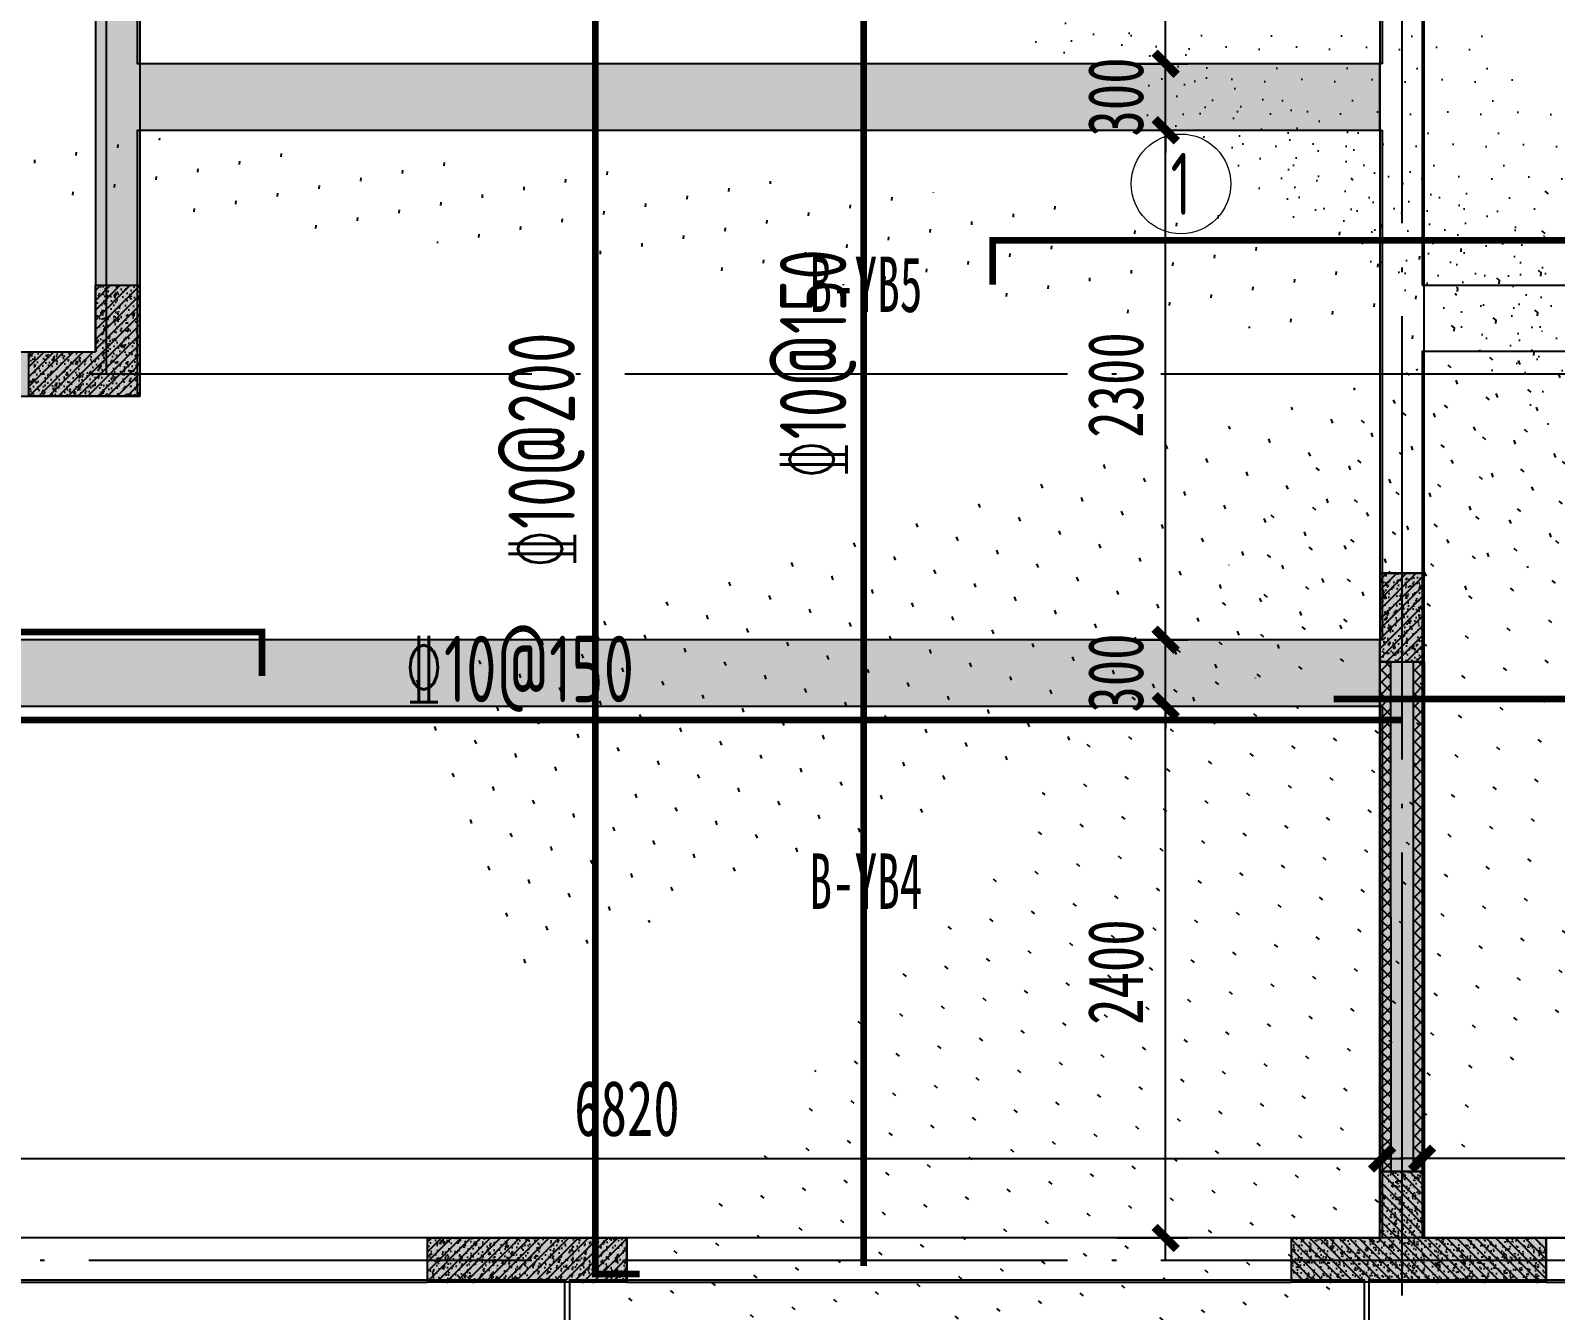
# Model space of a CAD drawing. Extents: x -3200779283 to -8106663, y 659664 to 1123462.
# Drawn here: x -8159444 to -8152558, y 1005611 to 1011388 of the extents above; entities that cross this region are included whole.
import ezdxf
from ezdxf.enums import TextEntityAlignment as Align

# ---------------------------------------------------------------- set-up
doc = ezdxf.new("R2010")
doc.units = 0
doc.header["$LTSCALE"] = 1000
doc.header["$MEASUREMENT"] = 0
for name, pattern in [('120-墙体$0$CONTINOUS', [0]), ('125-核心筒-标准层$0$CONTINOUS', [0]), ('3#-轴线$0$DOTE', [2.4200000000000004, 2, -0.2, 0.02, -0.2]), ('3#4#5#$0$DASH', [0.35, 0.25, -0.1]), ('DASH', [0.35, 0.25, -0.1])]:
    doc.linetypes.add(name, pattern=pattern)
doc.layers.get('Defpoints').update_dxf_attribs({"color": 30, "linetype": 'DASH'})
for name, color, linetype in [('120-墙体$0$S-WALL', 40, 'Continuous'), ('120-墙体$0$S-WALL-BEAM', 120, 'Continuous'), ('120-墙体$0$S-WALL-COLU', 252, '120-墙体$0$CONTINOUS'), ('120-墙体$0$S-WALL-COLU-HATC', 16, 'Continuous'), ('120-墙体$0$S-WALL-HATC', 253, 'Continuous'), ('125-核心筒-标准层$0$S-WALL', 40, 'Continuous'), ('125-核心筒-标准层$0$S-WALL-COLU', 252, '125-核心筒-标准层$0$CONTINOUS'), ('125-核心筒-标准层$0$S-WALL-COLU-HATC', 16, 'Continuous'), ('125-核心筒-标准层$0$S-WALL-HATC', 253, 'Continuous'), ('3#-轴线$0$A-ANNO-DOTE', 10, '3#-轴线$0$DOTE'), ('3#4#5#$0$PC-SLAB', 6, '3#4#5#$0$DASH'), ('3#4#5#$0$S-ANNO-TEXT', 7, 'Continuous'), ('3#4#5#$0$S-DIMS-SLAB', 120, 'Continuous'), ('3#4#5#$0$S-PC-FQ-WYQ', 4, 'Continuous'), ('3#4#5#$0$S-PC-SLAB', 6, 'Continuous'), ('3#4#5#$0$S-WALL-HATC', 253, 'Continuous'), ('S-ANNO-TEXT', 7, 'Continuous'), ('S-REIN', 1, 'Continuous'), ('S-REIN-TEXT', 7, 'Continuous')]:
    doc.layers.add(name, color=color, linetype=linetype)
doc.layers.add('提资不打印', color=2, linetype='Continuous', plot=False)
doc.styles.add('3#4#5#$0$外部参照 1$0$宋体', font='', dxfattribs={"width": 0.8})
doc.styles.add('3#4#5#$0$楷体', font='', dxfattribs={"width": 0.7})
doc.styles.add('FromPkpm', font='Pkpmeng', dxfattribs={"width": 0.7, "bigfont": 'Pkpmchn'})
doc.styles.get('3#4#5#$0$外部参照 1$0$宋体').set_extended_font_data('SimSun')
doc.styles.get('3#4#5#$0$楷体').set_extended_font_data('KaiTi_GB2312')
doc.dimstyles.new('3#4#5#$0$TSSD_100_100', dxfattribs={"dimtxt": 250, "dimasz": 100, "dimexe": 100, "dimexo": 250, "dimgap": 100, "dimtad": 1, "dimdec": 0, "dimzin": 0, "dimdsep": 46, "dimtxsty": '3#4#5#$0$楷体', "dimblk": '3#4#5#$0$_ArchTick', "dimcen": 0, "dimdle": 100, "dimclrt": 7, "dimadec": 0, "dimazin": 0, "dimtfac": 1, "dimtdec": 0, "dimtix": 1, "dimtmove": 2, "dimatfit": 3, "dimfxl": 1, "dimtolj": 1, "dimtzin": 0, "dimarcsym": 0})

# ---------------------------------------------------------------- blocks, each defined once
blk = doc.blocks.new('jf')
at = {"layer": 'S-REIN', "const_width": 30}
for points in [[(-8153971.535953266, 1005775.647708604), (-8154171.535953266, 1005775.647830674), (-8154171.535464984, 1016983.108613819), (-8153971.535464984, 1016983.108491749)], [(-8152376.860307201, 1010240.760034348), (-8152376.860307201, 1010440.760034348), (-8148676.860307201, 1010440.760034348), (-8148676.860307201, 1010240.760034348)], [(-8159376.728471263, 1008473.854238663), (-8159376.728471263, 1008673.854238663), (-8155676.728471263, 1008673.854238663), (-8155676.728471263, 1008473.854238663)]]:
    blk.add_lwpolyline(points, dxfattribs=at)
at = {"layer": 'S-REIN-TEXT', "lineweight": 18}
blk.add_circle((-8151526.860307201, 1010695.760034348), 225, dxfattribs=at)
at = {"layer": '提资不打印', "color": 2, "const_width": 30}
for points in [[(-8152959.786976065, 1005811.667658771), (-8152959.787464347, 1013738.00232679)], [(-8150836.834462452, 1008371.251838509), (-8145488.496433547, 1008371.251838509)], [(-8157526.778275951, 1008276.374397103), (-8150526.860307201, 1008276.374397103)]]:
    blk.add_lwpolyline(points, dxfattribs=at)
at = {"layer": 'S-REIN-TEXT', "lineweight": 18, "style": 'FromPkpm', "width": 0.7}
blk.add_text('1', height=280, dxfattribs=at).set_placement((-8151526.860307201, 1010695.760034348), align=Align.MIDDLE_CENTER)
at = {"layer": 'S-REIN-TEXT', "lineweight": 25, "style": 'FromPkpm', "width": 0.7}
blk.add_text('%%13210@200', height=300, rotation=450, dxfattribs=at).set_placement((-8154263.540067577, 1008958.024615812))
at = {"layer": '提资不打印', "lineweight": 25, "style": 'FromPkpm', "width": 0.7}
blk.add_text('%%13210@150', height=300, rotation=90, dxfattribs=at).set_placement((-8153037.55878543, 1009362.331518417))
blk.add_text('%%13210@150', height=300, dxfattribs=at).set_placement((-8155034.919641042, 1008356.333625618))
blk = doc.blocks.new('3#4#5#$0$B-YNQ5')
at = {"layer": '3#4#5#$0$S-PC-FQ-WYQ'}
h = blk.add_hatch(dxfattribs=at)
h.set_pattern_fill('ANSI37', color=256, scale=12, angle=90)
h.set_pattern_definition([(135, (-700179.3753933299, 889530.4557070036), (-26.94076836320746, -26.94076836320745), []), (225, (-700179.3753933299, 889530.4557070036), (26.94076836320745, -26.94076836320746), [])])
h.paths.add_polyline_path([(161623.2727779609, 374629.0427384769), (161673.2727779609, 374629.0427384769), (161673.0345778133, 376929.1323038201), (161623.0345778133, 376929.1323038201)])
h = blk.add_hatch(dxfattribs=at)
h.set_pattern_fill('ANSI37', color=256, scale=12, angle=90)
h.set_pattern_definition([(135, (-700029.3753961069, 889530.455707011), (-26.94076836320746, -26.94076836320745), []), (225, (-700029.3753961069, 889530.455707011), (26.94076836320745, -26.94076836320746), [])])
h.paths.add_polyline_path([(161773.2727751837, 374629.0427384845), (161823.2727751837, 374629.0427384845), (161823.0345750361, 376929.1323038276), (161773.0345750361, 376929.1323038276)])
for points in [[(161623.2727779609, 374629.0427384769), (161673.2727779609, 374629.0427384769), (161673.0345778133, 376929.1323038201), (161623.0345778133, 376929.1323038201)], [(161623.0345775274, 376929.1323038201), (161823.034577871, 376929.1323038201), (161823.2727780187, 374629.0427384845), (161623.272777675, 374629.0427384845)], [(161773.2727751837, 374629.0427384845), (161823.2727751837, 374629.0427384845), (161823.0345750361, 376929.1323038276), (161773.0345750361, 376929.1323038276)]]:
    blk.add_lwpolyline(points, close=True, dxfattribs=at)
blk = doc.blocks.new('3#4#5#$0$A$C53EF3948')
at = {"layer": '3#4#5#$0$S-PC-FQ-WYQ'}
blk.add_blockref('3#4#5#$0$B-YNQ5', (-144173.1530942894, -385429.260512662), dxfattribs=at)
blk = doc.blocks.new('3#4#5#$0$ban3')
at = {"layer": '3#4#5#$0$S-WALL-HATC', "ltscale": 100}
h = blk.add_hatch(dxfattribs=at)
h.set_pattern_fill('AR-CONC', color=256, scale=25, angle=-270.0000000000001, style=0)
h.set_pattern_definition([(139.9999999999999, (-37341055835.11649, -2020434459.278713), (15.6880337456489, 179.3150456501884), [18.75, -206.25]), (84.99999999999994, (-37341055835.11649, -2020434459.278713), (-188.048033425003, -34.68783340324987), [15, -165]), (190.4513999999999, (-37341055833.80915, -2020434444.335793), (-172.3598855152383, 144.6273454285055), [15.93504749999987, -175.2855279999978]), (136.1841999999999, (-37341055885.11649, -2020434459.278713), (41.37975358225471, 266.8102621564111), [28.125, -309.375]), (186.6356, (-37341055881.66816, -2020434437.044526), (-243.5294677251103, 233.665676387176), [23.902572, -262.92825]), (81.18419999999995, (-37341055885.11649, -2020434459.278713), (-243.529650231331, 233.665486283407), [22.5, -247.5]), (111, (-37341055872.61649, -2020434434.278713), (100.6547226663348, 149.2267630296154), [18.75, -206.25]), (55.99999999999998, (-37341055872.61649, -2020434434.278713), (-181.2875112617132, 60.82883298039556), [15, -165]), (161.4514, (-37341055864.22858, -2020434421.843154), (-80.63262417748795, 210.0556571453725), [15.9350475, -175.285528]), (127.5, (-37341055835.11649, -2020434459.278713), (-83.22346345782788, 3.039963829322726), [0, -162.9999999999978, 0, -167.4999999999978, 0, -165.6249999999978]), (97.49999999999993, (-37341055835.11649, -2020434459.278713), (-98.60292797059002, 65.76738436053722), [0, -95.5, 0, -159.25, 0, -63.125]), (57.49999999999993, (-37341055835.11649, -2020434515.028713), (5.638717933595033, 133.4556090431022), [0, -62.5, 0, -195, 0, -258.75]), (47.49999999999995, (-37341055835.11649, -2020434540.028713), (-25.02624558307933, 145.7965423355966), [0, -81.25, 0, -129.5, 0, -183.75])])
h.paths.add_polyline_path([(-214482.0009953861, 407075.0001829517), (-214482.0009953861, 407375.0001829517), (-220082.0008581768, 407375.0001829517), (-220082.0008581768, 407075.0001829517)])
h = blk.add_hatch(dxfattribs=at)
h.set_pattern_fill('AR-CONC', color=256, scale=25, angle=-270.0000000000001, style=0)
h.set_pattern_definition([(139.9999999999999, (-37341029879.8108, -2020435458.363382), (15.6880337456489, 179.3150456501884), [18.75, -206.25]), (84.99999999999994, (-37341029879.8108, -2020435458.363382), (-188.048033425003, -34.68783340324987), [15, -165]), (190.4513999999999, (-37341029878.50346, -2020435443.420462), (-172.3598855152383, 144.6273454285055), [15.93504749999987, -175.2855279999978]), (136.1841999999999, (-37341029929.8108, -2020435458.363382), (41.37975358225471, 266.8102621564111), [28.125, -309.375]), (186.6356, (-37341029926.36247, -2020435436.129196), (-243.5294677251103, 233.665676387176), [23.902572, -262.92825]), (81.18419999999995, (-37341029929.8108, -2020435458.363382), (-243.529650231331, 233.665486283407), [22.5, -247.5]), (111, (-37341029917.3108, -2020435433.363382), (100.6547226663348, 149.2267630296154), [18.75, -206.25]), (55.99999999999998, (-37341029917.3108, -2020435433.363382), (-181.2875112617132, 60.82883298039556), [15, -165]), (161.4514, (-37341029908.9229, -2020435420.927824), (-80.63262417748795, 210.0556571453725), [15.9350475, -175.285528]), (127.5, (-37341029879.8108, -2020435458.363382), (-83.22346345782788, 3.039963829322726), [0, -162.9999999999978, 0, -167.4999999999978, 0, -165.6249999999978]), (97.49999999999993, (-37341029879.8108, -2020435458.363382), (-98.60292797059002, 65.76738436053722), [0, -95.5, 0, -159.25, 0, -63.125]), (57.49999999999993, (-37341029879.8108, -2020435514.113382), (5.638717933595033, 133.4556090431022), [0, -62.5, 0, -195, 0, -258.75]), (47.49999999999995, (-37341029879.8108, -2020435539.113382), (-25.02624558307933, 145.7965423355966), [0, -81.25, 0, -129.5, 0, -183.75])])
h.paths.add_polyline_path([(-214282.0078049983, 406075.9155135542), (-214282.0078049983, 406375.9155135542), (-211032.0079422076, 406375.9155135542), (-211032.0079422076, 406075.9155135542)])
h = blk.add_hatch(dxfattribs=at)
h.set_pattern_fill('AR-CONC', color=256, scale=25, angle=-270.0000000000001, style=0)
h.set_pattern_definition([(139.9999999999999, (-37341055835.11649, -2020437159.278883), (15.6880337456489, 179.3150456501884), [18.75, -206.25]), (84.99999999999994, (-37341055835.11649, -2020437159.278883), (-188.048033425003, -34.68783340324987), [15, -165]), (190.4513999999999, (-37341055833.80915, -2020437144.335963), (-172.3598855152383, 144.6273454285055), [15.93504749999986, -175.2855279999978]), (136.1841999999999, (-37341055885.11649, -2020437159.278883), (41.37975358225471, 266.8102621564111), [28.125, -309.375]), (186.6356, (-37341055881.66816, -2020437137.044697), (-243.5294677251103, 233.665676387176), [23.902572, -262.92825]), (81.18419999999995, (-37341055885.11649, -2020437159.278883), (-243.529650231331, 233.665486283407), [22.5, -247.5]), (111, (-37341055872.61649, -2020437134.278883), (100.6547226663348, 149.2267630296154), [18.75, -206.25]), (55.99999999999998, (-37341055872.61649, -2020437134.278883), (-181.2875112617132, 60.82883298039556), [15, -165]), (161.4514, (-37341055864.22858, -2020437121.843325), (-80.63262417748795, 210.0556571453725), [15.9350475, -175.285528]), (127.5, (-37341055835.11649, -2020437159.278883), (-83.22346345782788, 3.039963829322726), [0, -162.9999999999978, 0, -167.4999999999978, 0, -165.6249999999978]), (97.49999999999993, (-37341055835.11649, -2020437159.278883), (-98.60292797059002, 65.76738436053722), [0, -95.5, 0, -159.25, 0, -63.125]), (57.49999999999993, (-37341055835.11649, -2020437215.028883), (5.638717933595033, 133.4556090431022), [0, -62.5, 0, -195, 0, -258.75]), (47.49999999999995, (-37341055835.11649, -2020437240.028883), (-25.02624558307933, 145.7965423355966), [0, -81.25, 0, -129.5, 0, -183.75])])
h.paths.add_polyline_path([(-214482.0009958031, 404475.0000121126), (-214482.0009958031, 404775.0000121126), (-221282.0008585938, 404775.0000121126), (-221282.0008585938, 404475.0000121126)])
at = {"layer": '3#4#5#$0$S-PC-SLAB'}
for points in [[(-214472.0009953861, 407375.0001829517), (-220092.0009953849, 407375.0001829517), (-220092.0009953849, 409775.0001829517), (-214472.0009953861, 409775.0001829517)], [(-214292.0078736024, 406375.9155135542), (-211022.0078736036, 406375.9155135542), (-211022.007587557, 407875.9277280353), (-214292.0075875558, 407875.9277280352)], [(-214292.0078049129, 402075.9156289196), (-211022.007804914, 402075.9156289196), (-211022.0078049995, 406075.9155135542), (-214292.0078049983, 406075.9155135542)], [(-214472.0009958031, 402075.0000121126), (-221292.000995802, 402075.0000121126), (-221292.000995802, 404475.0000121126), (-214472.0009958031, 404475.0000121126)]]:
    blk.add_lwpolyline(points, close=True, dxfattribs=at)
blk.add_lwpolyline([(-214472.0009953861, 407075.0001829517), (-214472.0009953861, 404775.0000121126), (-221292.000995802, 404775.0000121126), (-221292.000995802, 405875.0000121126), (-220092.0000025203, 405874.9618342608), (-220092.0009953849, 407075.0001829517), (-214472.0009953861, 407075.0001829517)], dxfattribs=at)
at = {"layer": '3#4#5#$0$S-WALL-HATC', "ltscale": 100}
for points in [[(-214482.0009953861, 407075.0001829517), (-214482.0009953861, 407375.0001829517), (-220082.0008581768, 407375.0001829517), (-220082.0008581768, 407075.0001829517)], [(-214282.0078049983, 406075.9155135542), (-214282.0078049983, 406375.9155135542), (-211032.0079422076, 406375.9155135542), (-211032.0079422076, 406075.9155135542)], [(-214482.0009958031, 404475.0000121126), (-214482.0009958031, 404775.0000121126), (-221282.0008585938, 404775.0000121126), (-221282.0008585938, 404475.0000121126)]]:
    blk.add_lwpolyline(points, close=True, dxfattribs=at)
blk = doc.blocks.new('3#4#5#$0$_ArchTick')
at = {"color": 0, "linetype": 'ByBlock', "const_width": 0.4}
blk.add_lwpolyline([(-0.5, -0.5), (0.5, 0.5)], dxfattribs=at)
blk = doc.blocks.new('*D787')
at = {"layer": '3#4#5#$0$S-DIMS-SLAB', "color": 0, "lineweight": -2, "transparency": 16777216}
for p, q in [((157536.7930604427, 155291.0647386354), (157536.7930604427, 154933.3711051912)), ((164356.7930604415, 155291.0647386354), (164356.7930604415, 154933.3711051912)), ((157436.7930604427, 155033.3711051912), (164456.7930604415, 155033.3711051912))]:
    blk.add_line(p, q, dxfattribs=at)
at = {"layer": 'Defpoints', "color": 0, "transparency": 16777216}
for p in [(157536.7930604427, 155541.0647386354), (164356.7930604415, 155541.0647386354), (164356.7930604415, 155033.3711051912)]:
    blk.add_point(p, dxfattribs=at)
at = {"layer": '3#4#5#$0$S-DIMS-SLAB', "color": 0, "lineweight": -2, "transparency": 16777216, "xscale": 100, "yscale": 100, "zscale": 100, "rotation": 180}
blk.add_blockref('3#4#5#$0$_ArchTick', (157536.7930604427, 155033.3711051912), dxfattribs=at)
at = {"layer": '3#4#5#$0$S-DIMS-SLAB', "color": 0, "lineweight": -2, "transparency": 16777216, "xscale": 100, "yscale": 100, "zscale": 100}
blk.add_blockref('3#4#5#$0$_ArchTick', (164356.7930604415, 155033.3711051912), dxfattribs=at)
at = {"layer": '3#4#5#$0$S-DIMS-SLAB', "color": 7, "transparency": 16777216, "insert": (160946.7930604421, 155258.3711051912), "char_height": 250, "attachment_point": 5, "style": '3#4#5#$0$楷体'}
blk.add_mtext('\\A1;6820', dxfattribs=at)
blk = doc.blocks.new('*D788')
at = {"layer": '3#4#5#$0$S-DIMS-SLAB', "color": 0, "lineweight": -2, "transparency": 16777216}
for p, q in [((163379.3225023901, 154574.9997961677), (163379.3225023901, 157174.9997961677)), ((163161.6167308361, 157074.9997961677), (163479.3225023901, 157074.9997961677)), ((163161.6167308361, 154674.9997961677), (163479.3225023901, 154674.9997961677))]:
    blk.add_line(p, q, dxfattribs=at)
at = {"layer": 'Defpoints', "color": 0, "transparency": 16777216}
for p in [(162911.6167308361, 157074.9997961677), (163379.3225023901, 157074.9997961677), (162911.6167308361, 154674.9997961677)]:
    blk.add_point(p, dxfattribs=at)
at = {"layer": '3#4#5#$0$S-DIMS-SLAB', "color": 0, "lineweight": -2, "transparency": 16777216, "xscale": 100, "yscale": 100, "zscale": 100}
for p, rotation in [((163379.3225023901, 157074.9997961677), 90), ((163379.3225023901, 154674.9997961677), 270)]:
    blk.add_blockref('3#4#5#$0$_ArchTick', p, dxfattribs=dict(at, rotation=rotation))
at = {"layer": '3#4#5#$0$S-DIMS-SLAB', "color": 7, "transparency": 16777216, "insert": (163154.3225023901, 155874.9997961676), "char_height": 250, "attachment_point": 5, "rotation": 90, "style": '3#4#5#$0$楷体'}
blk.add_mtext('\\A1;2400', dxfattribs=at)
blk = doc.blocks.new('*D789')
at = {"layer": '3#4#5#$0$S-DIMS-SLAB', "color": 0, "lineweight": -2, "transparency": 16777216}
for p, q in [((163379.3225023902, 157374.9997961677), (163379.3225023902, 157474.9997961677)), ((163161.6167308361, 157374.9997961677), (163479.3225023902, 157374.9997961677)), ((163379.3225023902, 157074.9997961677), (163379.3225023902, 157374.9997961677)), ((163161.6167308361, 157074.9997961677), (163479.3225023902, 157074.9997961677)), ((163379.3225023902, 157074.9997961677), (163379.3225023902, 156974.9997961677))]:
    blk.add_line(p, q, dxfattribs=at)
at = {"layer": 'Defpoints', "color": 0, "transparency": 16777216}
for p in [(162911.6167308361, 157374.9997961677), (163379.3225023902, 157374.9997961677), (162911.6167308361, 157074.9997961677)]:
    blk.add_point(p, dxfattribs=at)
at = {"layer": '3#4#5#$0$S-DIMS-SLAB', "color": 0, "lineweight": -2, "transparency": 16777216, "xscale": 100, "yscale": 100, "zscale": 100}
for p, rotation in [((163379.3225023902, 157374.9997961677), 270), ((163379.3225023902, 157074.9997961677), 90)]:
    blk.add_blockref('3#4#5#$0$_ArchTick', p, dxfattribs=dict(at, rotation=rotation))
at = {"layer": '3#4#5#$0$S-DIMS-SLAB', "color": 7, "transparency": 16777216, "insert": (163154.3225023902, 157224.9997961676), "char_height": 250, "attachment_point": 5, "rotation": 90, "style": '3#4#5#$0$楷体'}
blk.add_mtext('\\A1;300', dxfattribs=at)
blk = doc.blocks.new('*D790')
at = {"layer": '3#4#5#$0$S-DIMS-SLAB', "color": 0, "lineweight": -2, "transparency": 16777216}
for p, q in [((163379.3225023903, 157274.9997961677), (163379.3225023903, 159774.9999670068)), ((163161.6167308361, 159674.9999670068), (163479.3225023903, 159674.9999670068)), ((163161.6167308361, 157374.9997961677), (163479.3225023903, 157374.9997961677))]:
    blk.add_line(p, q, dxfattribs=at)
at = {"layer": 'Defpoints', "color": 0, "transparency": 16777216}
for p in [(162911.6167308361, 159674.9999670068), (163379.3225023903, 159674.9999670068), (162911.6167308361, 157374.9997961677)]:
    blk.add_point(p, dxfattribs=at)
at = {"layer": '3#4#5#$0$S-DIMS-SLAB', "color": 0, "lineweight": -2, "transparency": 16777216, "xscale": 100, "yscale": 100, "zscale": 100}
for p, rotation in [((163379.3225023903, 159674.9999670068), 90), ((163379.3225023903, 157374.9997961677), 270)]:
    blk.add_blockref('3#4#5#$0$_ArchTick', p, dxfattribs=dict(at, rotation=rotation))
at = {"layer": '3#4#5#$0$S-DIMS-SLAB', "color": 7, "transparency": 16777216, "insert": (163154.3225023903, 158524.9998815872), "char_height": 250, "attachment_point": 5, "rotation": 90, "style": '3#4#5#$0$楷体'}
blk.add_mtext('\\A1;2300', dxfattribs=at)
blk = doc.blocks.new('*D791')
at = {"layer": '3#4#5#$0$S-DIMS-SLAB', "color": 0, "lineweight": -2, "transparency": 16777216}
for p, q in [((163379.3225028072, 159974.9999670068), (163379.3225028072, 160074.9999670068)), ((163161.6167312531, 159974.9999670068), (163479.3225028072, 159974.9999670068)), ((163379.3225028072, 159674.9999670068), (163379.3225028072, 159974.9999670068)), ((163161.6167312531, 159674.9999670068), (163479.3225028072, 159674.9999670068)), ((163379.3225028072, 159674.9999670068), (163379.3225028072, 159574.9999670068))]:
    blk.add_line(p, q, dxfattribs=at)
at = {"layer": 'Defpoints', "color": 0, "transparency": 16777216}
for p in [(162911.6167312531, 159974.9999670068), (163379.3225028072, 159974.9999670068), (162911.6167312531, 159674.9999670068)]:
    blk.add_point(p, dxfattribs=at)
at = {"layer": '3#4#5#$0$S-DIMS-SLAB', "color": 0, "lineweight": -2, "transparency": 16777216, "xscale": 100, "yscale": 100, "zscale": 100}
for p, rotation in [((163379.3225028072, 159974.9999670068), 270), ((163379.3225028072, 159674.9999670068), 90)]:
    blk.add_blockref('3#4#5#$0$_ArchTick', p, dxfattribs=dict(at, rotation=rotation))
at = {"layer": '3#4#5#$0$S-DIMS-SLAB', "color": 7, "transparency": 16777216, "insert": (163154.3225028072, 159824.9999670067), "char_height": 250, "attachment_point": 5, "rotation": 90, "style": '3#4#5#$0$楷体'}
blk.add_mtext('\\A1;300', dxfattribs=at)
blk = doc.blocks.new('*D792')
at = {"layer": '3#4#5#$0$S-DIMS-SLAB', "color": 0, "lineweight": -2, "transparency": 16777216}
for p, q in [((163379.3225028072, 159875.0004289025), (163379.3225028072, 162475.0004289025)), ((163161.616731253, 162375.0004289025), (163479.3225028072, 162375.0004289025)), ((163161.616731253, 159975.0004289025), (163479.3225028072, 159975.0004289025))]:
    blk.add_line(p, q, dxfattribs=at)
at = {"layer": 'Defpoints', "color": 0, "transparency": 16777216}
for p in [(162911.616731253, 162375.0004289025), (163379.3225028072, 162375.0004289025), (162911.616731253, 159975.0004289025)]:
    blk.add_point(p, dxfattribs=at)
at = {"layer": '3#4#5#$0$S-DIMS-SLAB', "color": 0, "lineweight": -2, "transparency": 16777216, "xscale": 100, "yscale": 100, "zscale": 100}
for p, rotation in [((163379.3225028072, 162375.0004289025), 90), ((163379.3225028072, 159975.0004289025), 270)]:
    blk.add_blockref('3#4#5#$0$_ArchTick', p, dxfattribs=dict(at, rotation=rotation))
at = {"layer": '3#4#5#$0$S-DIMS-SLAB', "color": 7, "transparency": 16777216, "insert": (163154.3225028072, 161175.0004289025), "char_height": 250, "attachment_point": 5, "rotation": 90, "style": '3#4#5#$0$楷体'}
blk.add_mtext('\\A1;2400', dxfattribs=at)
blk = doc.blocks.new('*D793')
at = {"layer": '3#4#5#$0$S-DIMS-SLAB', "color": 0, "lineweight": -2, "transparency": 16777216}
for p, q in [((164537.0246200085, 155281.0647373761), (164537.0246200085, 154933.371103932)), ((167807.0246200073, 155281.0647373762), (167807.0246200073, 154933.371103932)), ((167907.0246200073, 155033.371103932), (164437.0246200085, 155033.371103932))]:
    blk.add_line(p, q, dxfattribs=at)
at = {"layer": 'Defpoints', "color": 0, "transparency": 16777216}
for p in [(164537.0246200085, 155531.0647373761), (167807.0246200073, 155531.0647373762), (164537.0246200085, 155033.371103932)]:
    blk.add_point(p, dxfattribs=at)
at = {"layer": '3#4#5#$0$S-DIMS-SLAB', "color": 0, "lineweight": -2, "transparency": 16777216, "xscale": 100, "yscale": 100, "zscale": 100, "rotation": 180}
blk.add_blockref('3#4#5#$0$_ArchTick', (164537.0246200085, 155033.371103932), dxfattribs=at)
at = {"layer": '3#4#5#$0$S-DIMS-SLAB', "color": 0, "lineweight": -2, "transparency": 16777216, "xscale": 100, "yscale": 100, "zscale": 100}
blk.add_blockref('3#4#5#$0$_ArchTick', (167807.0246200073, 155033.371103932), dxfattribs=at)
at = {"layer": '3#4#5#$0$S-DIMS-SLAB', "color": 7, "transparency": 16777216, "insert": (166172.0246200079, 155258.371103932), "char_height": 250, "attachment_point": 5, "style": '3#4#5#$0$楷体'}
blk.add_mtext('\\A1;3270', dxfattribs=at)
blk = doc.blocks.new('3#4#5#$0$3#屋顶层悬挑板')
at = {"layer": '3#4#5#$0$S-PC-SLAB'}
for points in [[(154353.1474649378, 317938.5243909291), (157943.1474649378, 317938.5243909291), (157943.1474649378, 318598.5243909291), (154353.1474649378, 318598.5243909291)], [(157963.1474649378, 317938.5243909291), (161553.1474649378, 317938.5243909291), (161553.1474649378, 318598.5243909291), (157963.1474649378, 318598.5243909291)], [(161573.1474649378, 317938.5243909291), (165163.1474649378, 317938.5243909291), (165163.1474649378, 318598.5243909291), (161573.1474649378, 318598.5243909291)]]:
    blk.add_lwpolyline(points, close=True, dxfattribs=at)
blk = doc.blocks.new('120-墙体')
at = {"layer": '120-墙体$0$S-WALL-COLU-HATC'}
h = blk.add_hatch(dxfattribs=at)
h.set_pattern_fill('AR-CONC', color=256, scale=10)
h.set_pattern_definition([(49.99999999999999, (9687.075450700388, -245657.8341566524), (71.72601826007535, -6.275213498259511), [7.5, -82.5]), (355, (9687.075450700388, -245657.8341566524), (-13.8751333613, 75.21921337000119), [6, -66]), (100.4514, (9693.0526187004, -245658.3570906524), (57.85093817140216, 68.94395420609536), [6.374018999999977, -70.11421119999962]), (46.18420000000002, (9687.075450700388, -245637.8341566524), (106.7241048625644, -16.55190143290181), [11.24999999999991, -123.7499999999993]), (96.6356, (9695.969125200383, -245639.2134873524), (93.46627055487033, 97.41178709004417), [9.561028799999999, -105.1713]), (351.1842, (9687.075450700388, -245637.8341566524), (93.46619451336272, 97.41186009253246), [9, -99]), (21, (9697.075450700388, -245642.8341566524), (59.69070521184616, -40.26188906653388), [7.5, -82.5]), (326.0000000000001, (9697.075450700388, -245642.8341566524), (24.33153319215817, 72.5150045046853), [6, -66]), (71.4514, (9702.049674000387, -245646.1893172524), (84.02226285814899, 32.25304967099524), [6.374019000000001, -70.1142112]), (37.50000000000001, (9687.075450700388, -245657.8341566524), (1.215985531729067, 33.28938538313115), [0, -65.19999999999999, 0, -67, 0, -66.25]), (7.499999999999999, (9687.075450700388, -245657.8341566524), (26.30695374421486, 39.44117118823603), [0, -38.2, 0, -63.7, 0, -25.25]), (327.5, (9664.7754507004, -245657.8341566524), (53.3822436172409, -2.255487173437976), [0, -25, 0, -78, 0, -103.5]), (317.5, (9654.7754507004, -245657.8341566524), (58.31861693423862, 10.01049823323177), [0, -32.5, 0, -51.8, 0, -73.5])])
h.paths.add_polyline_path([(-2550.000196011708, -8000.000515879854), (-2750.000196011708, -8000.000515879854), (-2750.000196011708, -8400.000515879854), (-2550.000196011701, -8400.000515879852)])
h = blk.add_hatch(dxfattribs=at)
h.set_pattern_fill('ANSI31', color=256, scale=250, style=0)
h.set_pattern_definition([(45, (9687.075450700388, -245657.8341566524), (-22.09708691207961, 22.09708691207961), [])])
h.paths.add_polyline_path([(-2750.000196011708, -8400.000515879854), (-2550.000196011701, -8400.000515879852), (-2550.000196011708, -8000.000515879854), (-2750.000196011708, -8000.000515879854)])
h = blk.add_hatch(dxfattribs=at)
h.set_pattern_fill('AR-CONC', color=256, scale=10, angle=90)
h.set_pattern_definition([(140, (224491.5126408452, 4537.052479688762), (6.275213498259515, 71.72601826007535), [7.5, -82.5]), (85, (224491.5126408452, 4537.052479688762), (-75.21921337000119, -13.8751333613), [6, -66]), (190.4514, (224492.0355748452, 4543.02964768876), (-68.94395420609536, 57.85093817140216), [6.374018999999978, -70.11421119999964]), (136.1842, (224471.5126408452, 4537.052479688762), (16.55190143290181, 106.7241048625644), [11.24999999999992, -123.7499999999993]), (186.6356, (224472.8919715452, 4545.946154188758), (-97.41178709004417, 93.46627055487033), [9.561028799999978, -105.1712999999998]), (81.18419999999999, (224471.5126408452, 4537.052479688762), (-97.41186009253246, 93.46619451336272), [9, -99]), (111, (224476.5126408452, 4547.052479688762), (40.26188906653389, 59.69070521184616), [7.5, -82.5]), (56.00000000000002, (224476.5126408452, 4547.052479688762), (-72.5150045046853, 24.33153319215818), [6, -66]), (161.4514, (224479.8678014452, 4552.026702988762), (-32.25304967099523, 84.02226285814899), [6.374019000000001, -70.1142112]), (127.5, (224491.5126408452, 4537.052479688762), (-33.28938538313115, 1.215985531729069), [0, -65.19999999999999, 0, -67, 0, -66.25]), (97.49999999999993, (224491.5126408452, 4537.052479688762), (-39.44117118823603, 26.30695374421486), [0, -38.19999999999999, 0, -63.7, 0, -25.25]), (57.49999999999998, (224491.5126408452, 4514.752479688759), (2.255487173437979, 53.3822436172409), [0, -24.99999999999996, 0, -77.99999999999984, 0, -103.4999999999998]), (47.49999999999999, (224491.5126408452, 4504.752479688759), (-10.01049823323177, 58.31861693423862), [0, -32.5, 0, -51.8, 0, -73.5])])
h.paths.add_polyline_path([(-2550.000000539585, -11000), (-2000.0000005396, -11000.01577594737), (-2000.000000539585, -11200.01577594737), (-2750.000000539585, -11200), (-3150.000000539585, -11200), (-3150.000000539585, -11000), (-2750, -11000), (-2750, -10700.00009191037), (-2550.000000000233, -10700.00009191036)])
h = blk.add_hatch(dxfattribs=at)
h.set_pattern_fill('ANSI31', color=256, scale=250, angle=90, style=0)
h.set_pattern_definition([(135, (224491.5126408452, 4537.052479688762), (-22.09708691207961, -22.09708691207961), [])])
h.paths.add_polyline_path([(-2550.000000539585, -11000), (-2000.0000005396, -11000.01577594737), (-2000.000000539585, -11200.01577594737), (-2750.000000539585, -11200), (-3150.000000539585, -11200), (-3150.000000539585, -11000), (-2750, -11000), (-2750, -10700.00009191037), (-2550.000000000233, -10700.00009191036)])
h = blk.add_hatch(dxfattribs=at)
h.set_pattern_fill('AR-CONC', color=256, scale=10)
h.set_pattern_definition([(49.99999999999999, (-11554.74921846861, -252107.8154490572), (71.72601826007535, -6.275213498259511), [7.5, -82.5]), (355, (-11554.74921846861, -252107.8154490572), (-13.8751333613, 75.21921337000119), [6, -66]), (100.4514, (-11548.7720504686, -252108.3383830572), (57.85093817140216, 68.94395420609536), [6.374018999999973, -70.11421119999956]), (46.18420000000002, (-11554.74921846861, -252087.8154490572), (106.7241048625644, -16.55190143290181), [11.2499999999999, -123.7499999999992]), (96.6356, (-11545.85554396862, -252089.1947797572), (93.46627055487033, 97.41178709004417), [9.561028799999999, -105.1713]), (351.1842, (-11554.74921846861, -252087.8154490572), (93.46619451336272, 97.41186009253246), [9, -99]), (21, (-11544.74921846861, -252092.8154490572), (59.69070521184616, -40.26188906653388), [7.5, -82.5]), (326.0000000000001, (-11544.74921846861, -252092.8154490572), (24.33153319215817, 72.5150045046853), [6, -66]), (71.4514, (-11539.77499516861, -252096.1706096572), (84.02226285814899, 32.25304967099524), [6.374019000000001, -70.1142112]), (37.50000000000001, (-11554.74921846861, -252107.8154490572), (1.215985531729067, 33.28938538313115), [0, -65.19999999999999, 0, -67, 0, -66.25]), (7.499999999999999, (-11554.74921846861, -252107.8154490572), (26.30695374421486, 39.44117118823603), [0, -38.2, 0, -63.7, 0, -25.25]), (327.5, (-11577.0492184686, -252107.8154490572), (53.3822436172409, -2.255487173437976), [0, -25, 0, -78, 0, -103.5]), (317.5, (-11587.0492184686, -252107.8154490572), (58.31861693423862, 10.01049823323177), [0, -32.5, 0, -51.8, 0, -73.5])])
h.paths.add_polyline_path([(-7050, -11200.00019601171), (-7050, -11000.00019601171), (-6150.000000000015, -11000.00129538469), (-6150.000000000007, -11200.00129538469)])
h = blk.add_hatch(dxfattribs=at)
h.set_pattern_fill('ANSI31', color=256, scale=250, style=0)
h.set_pattern_definition([(45, (-11554.74921846861, -252107.8154490572), (-22.09708691207961, 22.09708691207961), [])])
h.paths.add_polyline_path([(-7050, -11000.00019601171), (-7050, -11200.00019601171), (-6150.000000000007, -11200.00129538469), (-6150.000000000015, -11000.00129538469)])
at = {"layer": '120-墙体$0$S-WALL-HATC'}
for points in [[(-2550.0002049373, -11000.00051587985), (-2550.0002049373, -8000.000515879851), (-2750.0002049373, -8000.000515879851), (-2750.0002049373, -11000.00051587985), (-2650.000204937285, -11066.66718254652)], [(-6600, -11200), (-6599.999999999993, -11000), (-7049.999999999993, -11000), (-7050, -11200)], [(-6150.000000000015, -11000), (-6599.999999999993, -11000), (-6600, -11200), (-6150, -11200)], [(-2650, -11066.66666666667), (-2750, -11000), (-3150, -11000), (-3150, -11200), (-2650, -11200)], [(-2000.000000000015, -11000), (-2750, -11000), (-2650, -11066.66666666667), (-2650, -11200), (-2000, -11200)]]:
    blk.add_hatch(color=256, dxfattribs=at).paths.add_polyline_path(points)
at = {"layer": '120-墙体$0$S-WALL'}
for p, q in [((-2750.000196011708, -7933.333373326636), (-2750.000196011708, -10933.33337332664)), ((-2550.0002049373, -8000.000515879852), (-2750.0002049373, -8000.000515879853)), ((-2550.0002049373, -11000.00051587985), (-2550.0002049373, -8000.000515879852)), ((-6599.999999999993, -11000), (-7049.999999999993, -11000)), ((-7050, -11200), (-7049.999999999993, -11000)), ((-6150.000000000015, -11000), (-6599.999999999993, -11000)), ((-6150, -11200), (-6150.000000000015, -11000)), ((-2750, -11000), (-3150, -11000)), ((-3150, -11200), (-3150, -11000)), ((-2000.000000000015, -11000), (-2750, -11000)), ((-2000, -11200), (-2000.000000000015, -11000)), ((-6600, -11200), (-7050, -11200)), ((-6150, -11200), (-6600, -11200)), ((-2650, -11200), (-3150, -11200)), ((-2000, -11200), (-2650, -11200))]:
    blk.add_line(p, q, dxfattribs=at)
at = {"layer": '120-墙体$0$S-WALL-BEAM'}
for points in [[(-2549.999210441369, -3300.000287245691), (-2749.999602464784, -3300.000287245691), (-2750.0002049373, -8000.000515879853), (-2549.999812913884, -8000.000515879852)], [(-9050, -10999.99960797658), (-9050.000000000007, -11200), (-7050, -11200.00019601171), (-7050, -10999.99980398829)], [(-6150, -10999.99960797658), (-6150, -11200), (-3150, -11200.00019601171), (-3150, -10999.99980398829)], [(-2000, -10999.99960797658), (-2000, -11200), (100, -11200.00019601171), (100, -10999.99980398829)]]:
    blk.add_lwpolyline(points, close=True, dxfattribs=at)
at = {"layer": '120-墙体$0$S-WALL-COLU', "lineweight": -2}
for points in [[(-2550.000196011708, -8000.000515879854), (-2750.000196011708, -8000.000515879854), (-2750.000196011708, -8400.000515879854), (-2550.000196011701, -8400.000515879852)], [(-7050, -11200.00019601171), (-7050, -11000.00019601171), (-6150.000000000015, -11000.00129538469), (-6150.000000000007, -11200.00129538469)]]:
    blk.add_lwpolyline(points, close=True, dxfattribs=at)
at = {"layer": '120-墙体$0$S-WALL-COLU', "linetype": 'ByBlock'}
blk.add_lwpolyline([(-2550.000000539585, -11000), (-2000.0000005396, -11000.01577594737), (-2000.000000539585, -11200.01577594737), (-2750.000000539585, -11200), (-3150.000000539585, -11200), (-3150.000000539585, -11000), (-2750, -11000), (-2750, -10700.00009191037), (-2550.000000000233, -10700.00009191036), (-2550.000000539585, -11000)], dxfattribs=at)
blk = doc.blocks.new('125-核心筒-标准层')
at = {"layer": '125-核心筒-标准层$0$S-WALL-COLU-HATC'}
h = blk.add_hatch(dxfattribs=at)
h.set_pattern_fill('AR-CONC', color=256, scale=10)
h.set_pattern_definition([(49.99999999999999, (18639.61140156887, -241662.7235425184), (71.72601826007535, -6.275213498259511), [7.5, -82.5]), (355, (18639.61140156887, -241662.7235425184), (-13.8751333613, 75.21921337000119), [6, -66]), (100.4514, (18645.58856956888, -241663.2464765184), (57.85093817140216, 68.94395420609536), [6.374018999999982, -70.1142111999997]), (46.18420000000002, (18639.61140156887, -241642.7235425184), (106.7241048625644, -16.55190143290181), [11.24999999999992, -123.7499999999994]), (96.6356, (18648.50507606886, -241644.1028732184), (93.46627055487033, 97.41178709004417), [9.561028799999999, -105.1713]), (351.1842, (18639.61140156887, -241642.7235425184), (93.46619451336272, 97.41186009253246), [9, -99]), (21, (18649.61140156887, -241647.7235425184), (59.69070521184616, -40.26188906653388), [7.5, -82.5]), (326.0000000000001, (18649.61140156887, -241647.7235425184), (24.33153319215817, 72.5150045046853), [6, -66]), (71.4514, (18654.58562486887, -241651.0787031184), (84.02226285814899, 32.25304967099524), [6.374019000000001, -70.1142112]), (37.50000000000001, (18639.61140156887, -241662.7235425184), (1.215985531729067, 33.28938538313115), [0, -65.19999999999999, 0, -67, 0, -66.25]), (7.499999999999999, (18639.61140156887, -241662.7235425184), (26.30695374421486, 39.44117118823603), [0, -38.2, 0, -63.7, 0, -25.25]), (327.5, (18617.31140156888, -241662.7235425184), (53.3822436172409, -2.255487173437976), [0, -25, 0, -78, 0, -103.5]), (317.5, (18607.31140156888, -241662.7235425184), (58.31861693423862, 10.01049823323177), [0, -32.5, 0, -51.8, 0, -73.5])])
h.paths.add_polyline_path([(1100, 100), (1100.015775947366, 399.9996359648649), (1300.015775947366, 399.9996359648649), (1300, -100), (800.0000919103622, -99.99999946041498), (800.0000919103622, 100.0000005393522)])
h = blk.add_hatch(dxfattribs=at)
h.set_pattern_fill('ANSI31', color=256, scale=250, style=0)
h.set_pattern_definition([(45, (18639.61140156887, -241662.7235425184), (-22.09708691207961, 22.09708691207961), [])])
h.paths.add_polyline_path([(1100, 100), (1100.015775947366, 399.9996359648649), (1300.015775947366, 399.9996359648649), (1300, -100), (800.0000919103622, -99.99999946041498), (800.0000919103622, 100.0000005393522)])
at = {"layer": '125-核心筒-标准层$0$S-WALL-HATC'}
blk.add_hatch(color=256, dxfattribs=at).paths.add_polyline_path([(1300, 2400), (550, 2400), (550, 2200), (1100, 2200), (1100, 100), (0, 100), (-1100, 100), (-1100, 2200), (-550, 2200), (-550, 2400), (-1300, 2400), (-1300, -100), (-100, -100), (-100, -400), (100, -400), (100, -100), (1300, -100)])
at = {"layer": '125-核心筒-标准层$0$S-WALL'}
for p, q in [((1300, 2400), (1300, -100)), ((1100, 2200), (1100, 100)), ((0, 100), (1100, 100)), ((100, -100), (1300, -100))]:
    blk.add_line(p, q, dxfattribs=at)
at = {"layer": '125-核心筒-标准层$0$S-WALL-COLU', "linetype": 'ByBlock'}
blk.add_lwpolyline([(1100, 100), (1100.015775947366, 399.9996359648649), (1300.015775947366, 399.9996359648649), (1300, -100), (800.0000919103622, -99.99999946041498), (800.0000919103622, 100.0000005393522), (1100, 100)], dxfattribs=at)
blk = doc.blocks.new('3#-轴线')
at = {"layer": '3#-轴线$0$A-ANNO-DOTE'}
for points in [[(11600, -7100), (11600, 5500)], [(17450, -16100), (17450, -3200)], [(-3000, -7100), (44800, -7100)], [(-3000, -11100), (44800, -11100)]]:
    blk.add_lwpolyline(points, dxfattribs=at)
blk = doc.blocks.new('3#4#5#$0$5#')
at = {"layer": '3#4#5#$0$S-ANNO-TEXT'}
blk.add_blockref('3#4#5#$0$ban3', (378828.7940562447, -247400.000215945), dxfattribs=at)
at = {"layer": '3#4#5#$0$PC-SLAB', "linetype": 'ByBlock', "style": '3#4#5#$0$外部参照 1$0$宋体', "width": 0.6}
for s, p in [('B-YB5', (162025.7876345043, 158977.4767425086)), ('B-YB4', (162025.7876345043, 156285.3235261539))]:
    blk.add_text(s, height=250, dxfattribs=at).set_placement(p, align=Align.MIDDLE)
at = {"layer": '3#4#5#$0$S-DIMS-SLAB'}
for base, p1, p2, angle, picture, middle in [((163379.3225028072, 162375.0004289025), (162911.616731253, 159975.0004289025), (162911.616731253, 162375.0004289025), 90, '*D792', (163154.3225028072, 161175.0004289025)), ((163379.3225028072, 159974.9999670068), (162911.6167312531, 159674.9999670067), (162911.6167312531, 159974.9999670067), 90, '*D791', (163154.3225028072, 159824.9999670067)), ((163379.3225023903, 159674.9999670068), (162911.616730836, 157374.9997961676), (162911.616730836, 159674.9999670067), 90, '*D790', (163154.3225023903, 158524.9998815872)), ((163379.3225023902, 157374.9997961677), (162911.616730836, 157074.9997961676), (162911.616730836, 157374.9997961676), 90, '*D789', (163154.3225023902, 157224.9997961676)), ((163379.3225023901, 157074.9997961677), (162911.616730836, 154674.9997961676), (162911.616730836, 157074.9997961676), 90, '*D788', (163154.3225023901, 155874.9997961676)), ((164537.0246200085, 155033.371103932), (167807.0246200073, 155531.0647373762), (164537.0246200085, 155531.0647373761), 180, '*D793', (166172.0246200079, 155258.371103932))]:
    dim = blk.add_linear_dim(base=base, p1=p1, p2=p2, angle=angle, dimstyle='3#4#5#$0$TSSD_100_100', dxfattribs=at)
    dim.commit()
    dim.dimension.update_dxf_attribs({"geometry": picture, "text_midpoint": middle})
dim = blk.add_linear_dim(base=(164356.7930604415, 155033.3711051912), p1=(157536.7930604427, 155541.0647386354), p2=(164356.7930604415, 155541.0647386354), dimstyle='3#4#5#$0$TSSD_100_100', dxfattribs=at)
dim.commit()
dim.dimension.update_dxf_attribs({"geometry": '*D787', "text_midpoint": (160946.7930604421, 155258.3711051912)})

msp = doc.modelspace()

# ---------------------------------------------------------------- block references
for name, p in [('3#-轴线', (-8170700.435511587, 1016938.001106087)), ('125-核心筒-标准层', (-8160250.435511587, 1009838.001106087)), ('120-墙体', (-8150600.435511587, 1016938.001106087))]:
    msp.add_blockref(name, p)
at = {"layer": '3#4#5#$0$S-ANNO-TEXT'}
msp.add_blockref('3#4#5#$0$A$C53EF3948', (-8170800.443592959, 1017038.144333236), dxfattribs=at)
at = {"layer": '3#4#5#$0$S-PC-SLAB'}
for name, p in [('3#4#5#$0$5#', (-8317697.236654709, 851263.1443662292)), ('3#4#5#$0$3#屋顶层悬挑板', (-8314973.59086895, 687149.6198890805))]:
    msp.add_blockref(name, p, dxfattribs=at)
at = {"layer": 'S-ANNO-TEXT'}
msp.add_blockref('jf', (-2722.006778582931, 0), dxfattribs=at)

doc.saveas('drawing.dxf')
